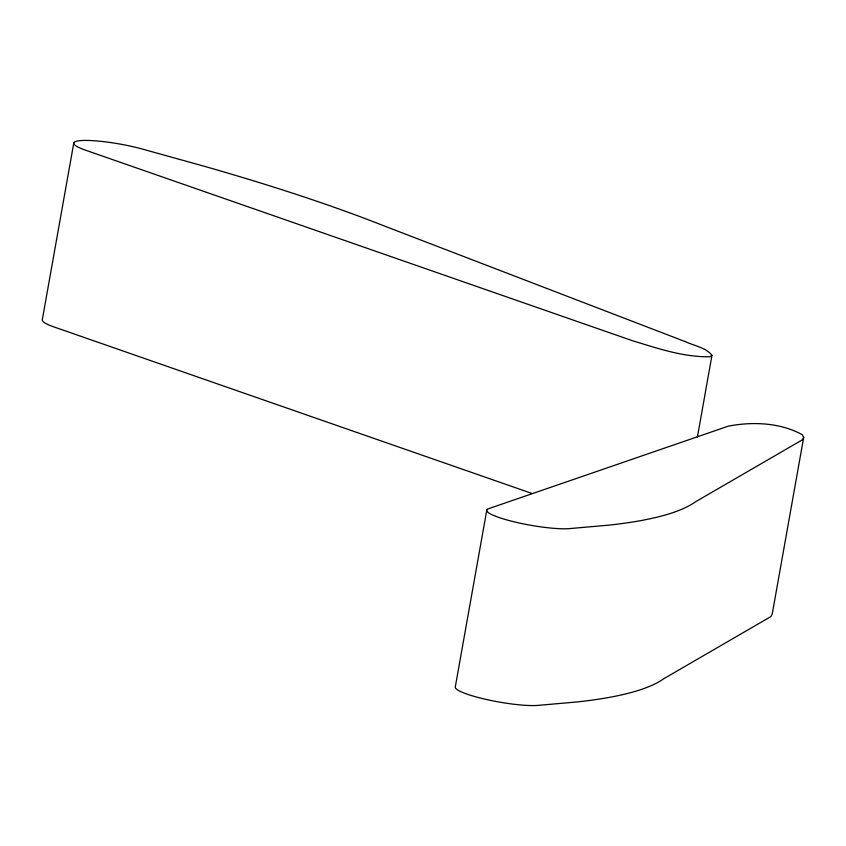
<?xml version="1.0" encoding="UTF-8"?>
<svg xmlns="http://www.w3.org/2000/svg" width="846" height="846" viewBox="0 0 846 846"><rect width="100%" height="100%" fill="white"/><g stroke="black" fill="none" stroke-linecap="round" stroke-linejoin="round"><path stroke-width="1.27" d="M73.792 142.974L42.3 319.746A45.451 7.106 10.1 0 0 54.133 326.99L531.965 493.451M486.788 510.138L455.296 686.92A45.451 7.106 10.1 0 0 486.714 699.557A45.451 7.106 10.1 0 0 537.855 705.395L577.363 701.926A760.469 118.969 10.1 0 0 663.92 678.64L770.896 616.575L772.208 614.133L803.7 437.361L802.262 434.685C780.266 422.588 752.633 421.456 728.321 426.151L488.777 508.626A45.451 7.106 10.1 0 0 512.739 521.485A45.451 7.106 10.1 0 0 569.347 528.623L608.856 525.144A760.469 118.969 10.1 0 0 695.412 501.858L802.389 439.804L803.7 437.361M697.379 437.213L711.962 355.331C705.85 347.516 694.629 345.961 686.021 341.921L385.734 226.548A760.469 118.969 10.1 0 0 205.62 166.651L142.435 149.076A45.451 7.106 10.1 0 0 84.124 140.436A45.451 7.106 10.1 0 0 85.626 150.207L632.068 340.589C657.342 348.256 683.314 357.287 710.006 356.748L711.962 355.331"/></g></svg>
